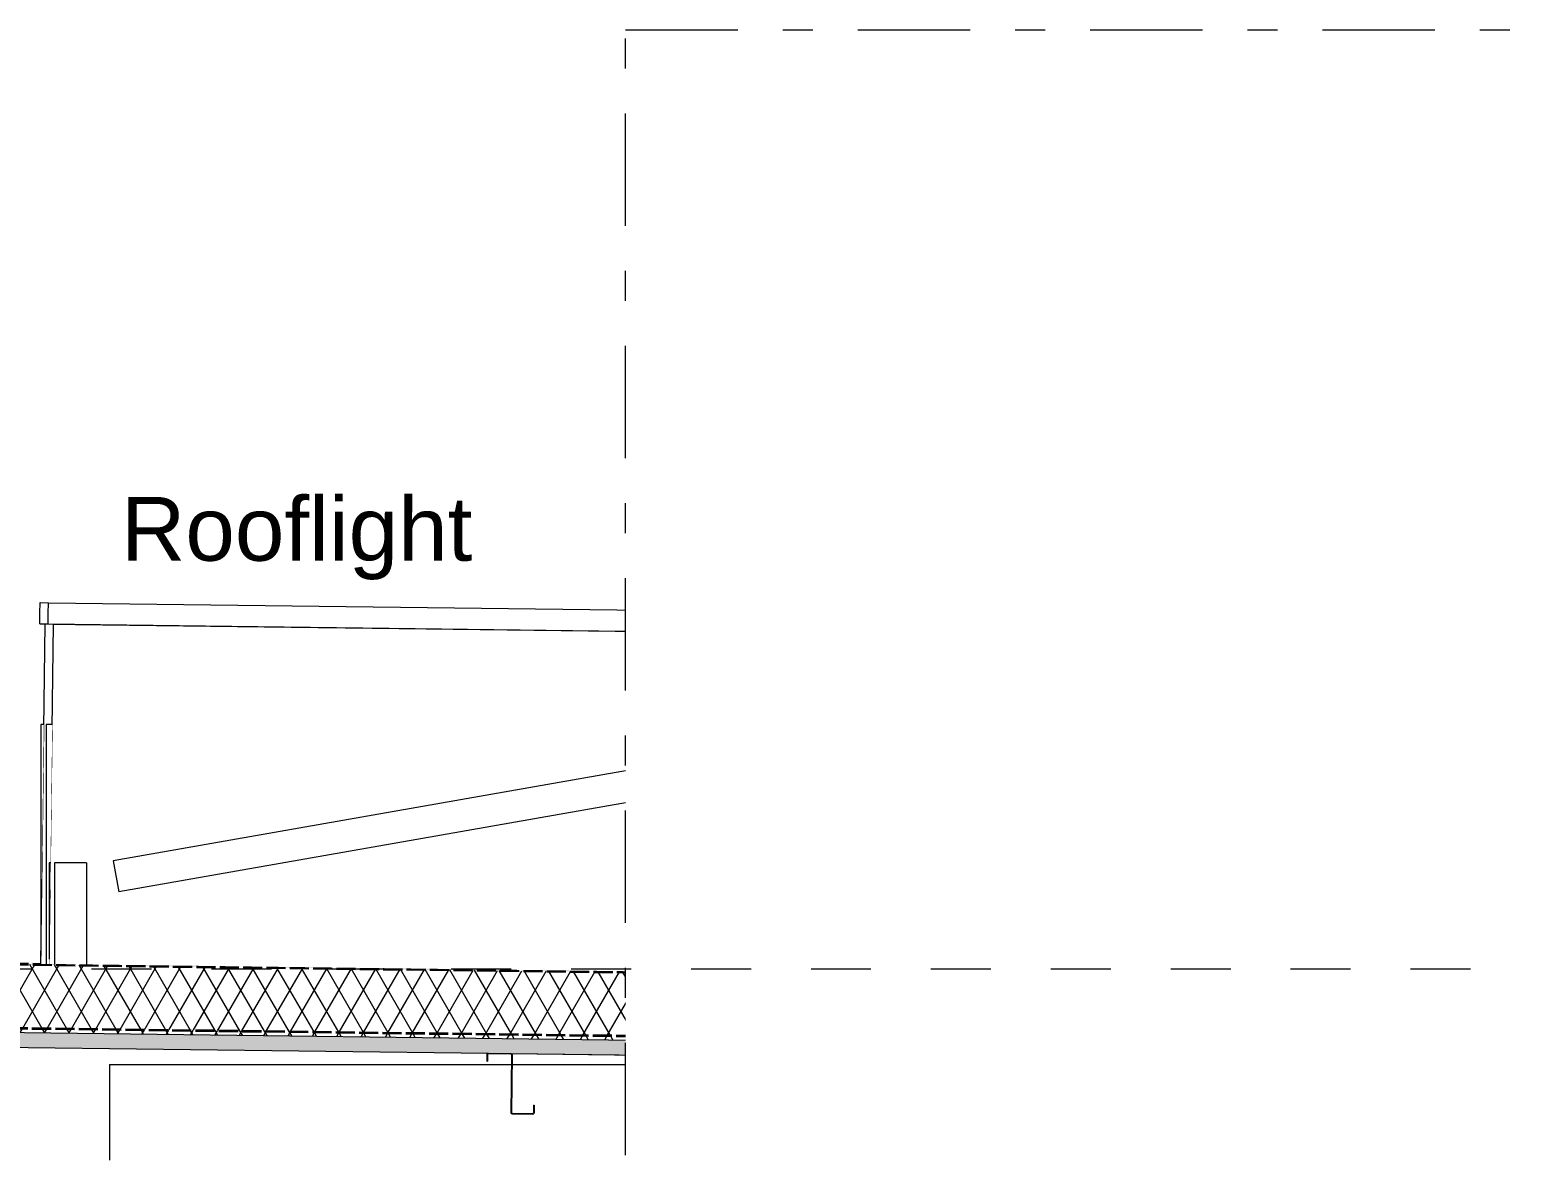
# Model space of a CAD drawing. Header units: millimetres. Extents: x -48147 to 1403542, y -455564 to 18123.
# Drawn here: x 1389905 to 1393413, y -434243 to -431582 of the extents above; entities that cross this region are included whole.
import ezdxf

# ---------------------------------------------------------------- set-up
doc = ezdxf.new("R2010")
doc.units = ezdxf.units.MM
doc.header["$MEASUREMENT"] = 0
for name, pattern in [('Dashed', [2822.222233, 1411.111116, -1411.111116]), ('Double Dashed', [546.805537, 264.583325, -105.833328, 70.555556, -105.833328]), ('Hidden Line', [55, 45, -10]), ('Wipeout_Contour', [1000, 0, -1000])]:
    doc.linetypes.add(name, pattern=pattern)
for name, color, linetype, lineweight, true_color in [('0_Pen_No__105', 7, 'Continuous', 15, 0xa6a6a6), ('New_A-20-M_Roof_Pen_No__147', 7, 'Continuous', 0, 0x606060), ('New_A-20-M_Roof_Pen_No__149', 7, 'Continuous', 0, 0x2a2a2a), ('New_A-20-M_Roof_Pen_No__162', 7, 'Continuous', 0, 0xe47200), ('New_A-20-M_Roof_Pen_No__63', 7, 'Continuous', 20, 0x606060), ('New_A-20-M_Roof_Pen_No__81', 7, 'Continuous', 20, 0x6a6a6a)]:
    doc.layers.add(name, color=color, linetype=linetype, lineweight=lineweight, true_color=true_color)
for name, color, linetype in [('A-95-P_Drawing', 7, 'Continuous'), ('New_A-20-M_Roof', 7, 'Continuous'), ('New_A-25-M_Wall_Int', 7, 'Continuous'), ('S-280-M_COLUMN.IFC Import', 7, 'Continuous'), ('S-280-M_STRUCT_FRAME.IFC Import', 7, 'Continuous')]:
    doc.layers.add(name, color=color, linetype=linetype)
for name, color, linetype, lineweight in [('A-95-P_Drawing_Pen_No__1', 7, 'Continuous', 13), ('A-95-P_Text_1_50_GA_Pen_No__1', 7, 'Continuous', 13), ('New_A-20-M_Roof_Pen_No__193', 7, 'Continuous', 18), ('New_A-20-M_Roof_Pen_No__195', 7, 'Continuous', 35), ('New_A-20-M_Roof_Pen_No__4', 7, 'Continuous', 20), ('New_A-20-M_Roof_Pen_No__85', 8, 'Continuous', 20), ('New_A-25-M_Wall_Int_Pen_No__87', 8, 'Continuous', 20), ('S-280-M_COLUMN.IFC Import_Pen_No__88', 8, 'Continuous', 20), ('S-280-M_STRUCT_FRAME.IFC Import_Pen_No__1', 7, 'Continuous', 13), ('S-280-M_STRUCT_FRAME.IFC Import_Pen_No__160', 5, 'Continuous', 200), ('S-280-M_STRUCT_FRAME.IFC Import_Pen_No__90', 8, 'Continuous', 20)]:
    doc.layers.add(name, color=color, linetype=linetype, lineweight=lineweight)
doc.styles.add('GENERATED_STYLE_2', font='')
doc.styles.get('GENERATED_STYLE_2').set_extended_font_data('Swis721 BT')
pattern_1 = [(60, (1418663.247, -449992.53), (-43.30127, 25), []), (120, (1418663.247, -449992.53), (43.30127, 25), [])]

# ---------------------------------------------------------------- blocks, each defined once
blk = doc.blocks.new('Section Elem_94_1', base_point=(1418663.2, -449992.5))
at = {"color": 254, "linetype": 'Wipeout_Contour', "lineweight": 0, "ltscale": 64077920.43828706}
blk.add_wipeout([(1389076.4, -434242.5), (1390093, -434242.5), (1390093, -434017.5), (1391038.8, -434017.5), (1391039.1, -433994.6), (1391038.6, -433993.5), (1391037.5, -433993), (1390983.9, -433992.3), (1390982.8, -433992.8), (1390982.3, -433993.9), (1390982.1, -434009.7), (1390980.5, -434009.7), (1390980.7, -433993.9), (1390981.6, -433991.6), (1390983.9, -433990.7), (1389837.6, -433976.3), (1389839.9, -433977.3), (1389840.8, -433979.6), (1389839.1, -434115.2), (1389839.5, -434116.3), (1389840.6, -434116.8), (1389889.2, -434117.4), (1389890.4, -434116.9), (1389890.9, -434115.8), (1389891.1, -434098), (1389892.7, -434098), (1389892.5, -434115.8), (1389891.5, -434118.1), (1389889.2, -434119), (1389840.6, -434118.4), (1389838.4, -434117.4), (1389837.5, -434115.1), (1389839.2, -433979.5), (1389838.7, -433978.4), (1389837.6, -433977.9), (1389784, -433977.3), (1389782.9, -433977.7), (1389782.4, -433978.8), (1389782.2, -433994.6), (1389780.6, -433994.6), (1389780.8, -433978.8), (1389781.7, -433976.6), (1389784, -433975.7), (1389076.4, -433966.8)], dxfattribs=at).dxf.layer = 'New_A-25-M_Wall_Int'
at = {"color": 254, "linetype": 'Wipeout_Contour', "lineweight": 0, "ltscale": 8748507.87619003}
blk.add_wipeout([(1391618.7, -434017.5), (1392180.5, -434017.5), (1392180.6, -434009), (1392181.6, -434006.7), (1392183.8, -434005.8), (1391618.7, -433998.7)], dxfattribs=at).dxf.layer = 'New_A-25-M_Wall_Int'
at = {"color": 254, "linetype": 'Wipeout_Contour', "lineweight": 0, "ltscale": 8743944.405449674}
blk.add_wipeout([(1391518.7, -433997.5), (1391037.5, -433991.4), (1391039.8, -433992.4), (1391040.7, -433994.6), (1391040.4, -434017.5), (1391518.7, -434017.5)], dxfattribs=at).dxf.layer = 'New_A-25-M_Wall_Int'
at = {"color": 254, "linetype": 'Wipeout_Contour', "lineweight": 0, "ltscale": 11666335.56212416}
blk.add_wipeout([(1392182.2, -434009), (1392182.1, -434017.5), (1392238.9, -434017.5), (1392239, -434009.7), (1392238.5, -434008.6), (1392237.4, -434008.1), (1392183.8, -434007.4), (1392182.7, -434007.9)], dxfattribs=at).dxf.layer = 'New_A-25-M_Wall_Int'
at = {"color": 254, "linetype": 'Wipeout_Contour', "lineweight": 0, "ltscale": 8751273.847929832}
blk.add_wipeout([(1392947.6, -434015.4), (1392237.4, -434006.5), (1392239.7, -434007.5), (1392240.6, -434009.7), (1392240.5, -434017.5), (1392947.6, -434017.5)], dxfattribs=at).dxf.layer = 'New_A-25-M_Wall_Int'
blk = doc.blocks.new('*X211', base_point=(1418663.2, -449992.5))
at = {"layer": 'New_A-20-M_Roof_Pen_No__162', "linetype": 'Continuous'}
for points in [[(1390014.1, -433781.5), (1389864.1, -433779.6), (1389864.1, -433781.6), (1390014.1, -433783.5)], [(1390314.1, -433785.3), (1390164.1, -433783.4), (1390164.1, -433785.4), (1390314.1, -433787.3)], [(1390614.1, -433789.1), (1390464.1, -433787.2), (1390464.1, -433789.2), (1390614.1, -433791.1)], [(1390914.1, -433792.8), (1390764.1, -433791), (1390764.1, -433793), (1390785.6, -433793.2), (1390914.1, -433793.2)], [(1390914, -433793.2), (1390785.5, -433793.2), (1390914, -433794.8)], [(1391214, -433796.6), (1391064, -433794.7), (1391064, -433796.7), (1391214, -433798.6)], [(1391514, -433800.4), (1391364, -433798.5), (1391364, -433800.5), (1391514, -433802.4)], [(1391814, -433804.2), (1391664, -433802.3), (1391664, -433804.3), (1391814, -433806.2)], [(1392114, -433807.9), (1391964, -433806), (1391964, -433808), (1392114, -433809.9)], [(1392414, -433811.7), (1392264, -433809.8), (1392264, -433811.8), (1392414, -433813.7)], [(1392714, -433815.5), (1392564, -433813.6), (1392564, -433815.6), (1392714, -433817.5)], [(1393014, -433819.2), (1392864, -433817.3), (1392864, -433819.3), (1393014, -433821.2)]]:
    blk.add_hatch(color=256, dxfattribs=at).paths.add_polyline_path(points)
blk = doc.blocks.new('Section Elem_177_1', base_point=(1418663.2, -449992.5))
at = {"layer": 'New_A-20-M_Roof_Pen_No__4', "linetype": 'Continuous'}
for p, q in [((1392183.8, -434005.8), (1392237.4, -434006.5)), ((1392237.4, -434006.5), (1392963.8, -434015.6)), ((1392963.8, -434015.6), (1393017.4, -434016.3)), ((1393017.4, -434016.3), (1393078.8, -434017.1))]:
    blk.add_line(p, q, dxfattribs=at)
at = {"color": 254, "linetype": 'Wipeout_Contour', "lineweight": 0, "ltscale": 5827557.682052577}
blk.add_wipeout([(1393081.2, -433822.1), (1393081.3, -433820.1), (1388537.3, -433763), (1388537.3, -433765)], dxfattribs=at).dxf.layer = 'New_A-20-M_Roof'
at = {"layer": 'New_A-20-M_Roof'}
blk.add_blockref('*X211', (1418663.2, -449992.5), dxfattribs=at)
at = {"color": 254, "linetype": 'Wipeout_Contour', "lineweight": 0, "ltscale": 5827644.560075441}
blk.add_wipeout([(1393079.4, -433972.1), (1393081.2, -433822.1), (1388537.3, -433765), (1388535.4, -433915)], dxfattribs=at).dxf.layer = 'New_A-20-M_Roof'
at = {"layer": 'New_A-20-M_Roof_Pen_No__85', "linetype": 'Continuous'}
h = blk.add_hatch(dxfattribs=at)
h.set_pattern_fill('Batt_Insulation_0001', color=256, style=0, pattern_type=2)
h.set_pattern_definition(pattern_1)
h.paths.add_polyline_path([(1393079.4, -433972.1), (1393081.2, -433822.1), (1388537.3, -433765), (1388535.4, -433915)])
at = {"layer": 'New_A-20-M_Roof_Pen_No__195', "linetype": 'Hidden Line'}
for p, q in [((1388537.3, -433763), (1393081.3, -433820.1)), ((1388537.3, -433765), (1393081.2, -433822.1))]:
    blk.add_line(p, q, dxfattribs=at)
at = {"color": 254, "linetype": 'Wipeout_Contour', "lineweight": 0, "ltscale": 5827736.010624147}
blk.add_wipeout([(1393079.2, -433982.1), (1393079.4, -433972.1), (1388535.4, -433915), (1388535.2, -433925)], dxfattribs=at).dxf.layer = 'New_A-20-M_Roof'
at = {"layer": 'New_A-20-M_Roof_Pen_No__81', "linetype": 'Continuous', "lineweight": 0, "true_color": 0x353535}
blk.add_hatch(color=250, dxfattribs=at).paths.add_polyline_path([(1393078.8, -434017.1), (1393079.2, -433982.1), (1388535.2, -433925), (1388534.8, -433960)])
at = {"layer": 'New_A-20-M_Roof_Pen_No__85', "linetype": 'Continuous'}
h = blk.add_hatch(dxfattribs=at)
h.set_pattern_fill('Batt_Insulation_0001', color=256, style=0, pattern_type=2)
h.set_pattern_definition(pattern_1)
h.paths.add_polyline_path([(1393079.2, -433982.1), (1393079.4, -433972.1), (1388535.4, -433915), (1388535.2, -433925)])
at = {"layer": 'New_A-20-M_Roof_Pen_No__147', "linetype": 'Continuous'}
blk.add_line((1393079.2, -433982.1), (1393078.8, -434017.1), dxfattribs=at)
at = {"layer": 'New_A-20-M_Roof_Pen_No__149', "linetype": 'Continuous'}
blk.add_line((1388535.2, -433925), (1393079.2, -433982.1), dxfattribs=at)
at = {"layer": 'New_A-20-M_Roof_Pen_No__193', "linetype": 'Continuous', "flags": 128}
blk.add_lwpolyline([(1393081.3, -433820.1), (1393081.2, -433822.1), (1393079.4, -433972.1), (1393079.2, -433982.1)], dxfattribs=at)
at = {"layer": 'New_A-20-M_Roof_Pen_No__195', "linetype": 'Hidden Line'}
blk.add_line((1388535.4, -433915), (1393079.4, -433972.1), dxfattribs=at)
at = {"layer": 'New_A-20-M_Roof_Pen_No__4', "linetype": 'Continuous'}
for p, q in [((1389837.6, -433976.3), (1390983.9, -433990.7)), ((1390983.9, -433990.7), (1391037.5, -433991.4)), ((1391037.5, -433991.4), (1392183.8, -434005.8))]:
    blk.add_line(p, q, dxfattribs=at)
blk = doc.blocks.new('*X217', base_point=(1418663.2, -449992.5))
at = {"layer": 'New_A-20-M_Roof_Pen_No__162', "linetype": 'Continuous'}
for points in [[(1393314, -433820.1), (1393164, -433820.1), (1393164, -433822.1), (1393314, -433822.1)], [(1393531.3, -433820.1), (1393464, -433820.1), (1393464, -433822.1), (1393531.3, -433822.1)]]:
    blk.add_hatch(color=256, dxfattribs=at).paths.add_polyline_path(points)
blk = doc.blocks.new('Section Elem_180_1', base_point=(1418663.2, -449992.5))
at = {"layer": 'New_A-20-M_Roof_Pen_No__4', "linetype": 'Continuous'}
blk.add_line((1393531.3, -434017.1), (1393081.3, -434017.1), dxfattribs=at)
at = {"color": 254, "linetype": 'Wipeout_Contour', "lineweight": 0, "ltscale": 5837126.842711686}
blk.add_wipeout([(1393531.3, -433822.1), (1393531.3, -433820.1), (1393081.3, -433820.1), (1393081.3, -433822.1)], dxfattribs=at).dxf.layer = 'New_A-20-M_Roof'
at = {"layer": 'New_A-20-M_Roof'}
blk.add_blockref('*X217', (1418663.2, -449992.5), dxfattribs=at)
at = {"color": 254, "linetype": 'Wipeout_Contour', "lineweight": 0, "ltscale": 5837217.231318764}
blk.add_wipeout([(1393531.3, -433822.1), (1393081.3, -433822.1), (1393081.3, -433972.1), (1393531.3, -433972.1)], dxfattribs=at).dxf.layer = 'New_A-20-M_Roof'
at = {"layer": 'New_A-20-M_Roof_Pen_No__85', "linetype": 'Continuous'}
h = blk.add_hatch(dxfattribs=at)
h.set_pattern_fill('Batt_Insulation_0001', color=256, style=0, pattern_type=2)
h.set_pattern_definition(pattern_1)
h.paths.add_polyline_path([(1393531.3, -433822.1), (1393081.3, -433822.1), (1393081.3, -433972.1), (1393531.3, -433972.1)])
at = {"layer": 'New_A-20-M_Roof_Pen_No__195', "linetype": 'Hidden Line'}
for p, q in [((1393531.3, -433820.1), (1393081.3, -433820.1)), ((1393531.3, -433822.1), (1393081.3, -433822.1))]:
    blk.add_line(p, q, dxfattribs=at)
at = {"color": 254, "linetype": 'Wipeout_Contour', "lineweight": 0, "ltscale": 5837312.378362776}
blk.add_wipeout([(1393081.3, -433972.1), (1393081.3, -433982.1), (1393531.3, -433982.1), (1393531.3, -433972.1)], dxfattribs=at).dxf.layer = 'New_A-20-M_Roof'
at = {"layer": 'New_A-20-M_Roof_Pen_No__81', "linetype": 'Continuous', "lineweight": 0, "true_color": 0x353535}
blk.add_hatch(color=250, dxfattribs=at).paths.add_polyline_path([(1393081.3, -433982.1), (1393081.3, -434017.1), (1393531.3, -434017.1), (1393531.3, -433982.1)])
at = {"layer": 'New_A-20-M_Roof_Pen_No__85', "linetype": 'Continuous'}
h = blk.add_hatch(dxfattribs=at)
h.set_pattern_fill('Batt_Insulation_0001', color=256, style=0, pattern_type=2)
h.set_pattern_definition(pattern_1)
h.paths.add_polyline_path([(1393081.3, -433972.1), (1393081.3, -433982.1), (1393531.3, -433982.1), (1393531.3, -433972.1)])
at = {"layer": 'New_A-20-M_Roof_Pen_No__147', "linetype": 'Continuous'}
for p, q in [((1393081.3, -433982.1), (1393081.3, -434017.1)), ((1393531.3, -433982.1), (1393531.3, -434017.1))]:
    blk.add_line(p, q, dxfattribs=at)
at = {"layer": 'New_A-20-M_Roof_Pen_No__149', "linetype": 'Continuous'}
blk.add_line((1393531.3, -433982.1), (1393081.3, -433982.1), dxfattribs=at)
at = {"layer": 'New_A-20-M_Roof_Pen_No__193', "linetype": 'Continuous', "flags": 128}
for points in [[(1393081.3, -433820.1), (1393081.3, -433822.1), (1393081.3, -433972.1), (1393081.3, -433982.1)], [(1393531.3, -433820.1), (1393531.3, -433822.1), (1393531.3, -433972.1), (1393531.3, -433982.1)]]:
    blk.add_lwpolyline(points, dxfattribs=at)
at = {"layer": 'New_A-20-M_Roof_Pen_No__195', "linetype": 'Hidden Line'}
blk.add_line((1393531.3, -433972.1), (1393081.3, -433972.1), dxfattribs=at)
blk = doc.blocks.new('Section Elem_181_1', base_point=(1418663.2, -449992.5))
at = {"color": 254, "linetype": 'Wipeout_Contour', "lineweight": 0, "ltscale": 8735560.944311272}
blk.add_wipeout([(1389941.1, -432980.6), (1389931, -433780.5), (1389944, -433780.7), (1389944, -433217.5), (1389958, -433217.5), (1389961, -432980.8)], dxfattribs=at).dxf.layer = 'New_A-20-M_Roof'
at = {"color": 254, "linetype": 'Wipeout_Contour', "lineweight": 0, "ltscale": 18957585.4966775}
blk.add_wipeout([(1391901.4, -433805.2), (1392643.7, -433814.6), (1392643.7, -433217.5), (1392718.5, -433217.5), (1392718.5, -433815.5), (1392730.8, -433815.7), (1392740.8, -433015.7), (1391910.8, -433005.3), (1391908, -433230.1), (1392580.7, -433230.1), (1392580.7, -433304.9), (1391907.1, -433304.9), (1391901.4, -433756.9)], dxfattribs=at).dxf.layer = 'New_A-20-M_Roof'
at = {"color": 254, "linetype": 'Wipeout_Contour', "lineweight": 0, "ltscale": 5823251.126620171}
blk.add_wipeout([(1389928.9, -432955.4), (1389928.6, -432980.4), (1389948.5, -432980.6), (1389948.8, -432955.6)], dxfattribs=at).dxf.layer = 'New_A-20-M_Roof'
at = {"color": 254, "linetype": 'Wipeout_Contour', "lineweight": 0, "ltscale": 5832452.552432318}
blk.add_wipeout([(1391923.3, -433005.5), (1392753.3, -433015.9), (1392753.7, -432990.9), (1391923.7, -432980.5)], dxfattribs=at).dxf.layer = 'New_A-20-M_Roof'
at = {"layer": 'New_A-20-M_Roof_Pen_No__63', "linetype": 'Continuous'}
for p, q in [((1389928.6, -432980.4), (1389948.5, -432980.6)), ((1389931, -433780.5), (1389941.1, -432980.6)), ((1392730.8, -433815.7), (1392740.8, -433015.7))]:
    blk.add_line(p, q, dxfattribs=at)
at = {"color": 254, "linetype": 'Wipeout_Contour', "lineweight": 0, "ltscale": 5823222.588868686}
blk.add_wipeout([(1389929.2, -432930.4), (1389928.9, -432955.4), (1389948.8, -432955.6), (1389949.1, -432930.6)], dxfattribs=at).dxf.layer = 'New_A-20-M_Roof'
at = {"color": 254, "linetype": 'Wipeout_Contour', "lineweight": 0, "ltscale": 5832424.059685764}
blk.add_wipeout([(1391924, -432955.5), (1391923.7, -432980.5), (1392753.7, -432990.9), (1392754, -432965.9)], dxfattribs=at).dxf.layer = 'New_A-20-M_Roof'
at = {"layer": 'New_A-20-M_Roof_Pen_No__63', "linetype": 'Continuous'}
for p, q in [((1389928.9, -432955.4), (1389929.2, -432930.4)), ((1389929.2, -432930.4), (1389949.1, -432930.6)), ((1389928.6, -432980.4), (1389928.9, -432955.4)), ((1391924, -432955.5), (1392754, -432965.9)), ((1392753.7, -432990.9), (1392754, -432965.9)), ((1391923.3, -433005.5), (1392753.3, -433015.9)), ((1392753.3, -433015.9), (1392753.7, -432990.9))]:
    blk.add_line(p, q, dxfattribs=at)
blk = doc.blocks.new('Section Elem_201_1', base_point=(1418663.2, -449992.5))
at = {"color": 254, "linetype": 'Wipeout_Contour', "lineweight": 0, "ltscale": 5827546.282334235}
blk.add_wipeout([(1389961, -432980.8), (1389950.9, -433780.7), (1391900.8, -433805.2), (1391910.8, -433005.3)], dxfattribs=at).dxf.layer = 'New_A-20-M_Roof'
at = {"color": 254, "linetype": 'Wipeout_Contour', "lineweight": 0, "ltscale": 5827075.291464891}
blk.add_wipeout([(1389948.8, -432955.6), (1389948.5, -432980.6), (1391923.3, -433005.5), (1391923.7, -432980.5)], dxfattribs=at).dxf.layer = 'New_A-20-M_Roof'
at = {"layer": 'New_A-20-M_Roof_Pen_No__63', "linetype": 'Continuous'}
blk.add_line((1391900.8, -433805.2), (1391910.8, -433005.3), dxfattribs=at)
at = {"color": 254, "linetype": 'Wipeout_Contour', "lineweight": 0, "ltscale": 5827046.772423641}
blk.add_wipeout([(1389949.1, -432930.6), (1389948.8, -432955.6), (1391923.7, -432980.5), (1391924, -432955.5)], dxfattribs=at).dxf.layer = 'New_A-20-M_Roof'
at = {"layer": 'New_A-20-M_Roof_Pen_No__63', "linetype": 'Continuous'}
for p, q in [((1389948.8, -432955.6), (1389949.1, -432930.6)), ((1389949.1, -432930.6), (1391924, -432955.5)), ((1389948.5, -432980.6), (1389948.8, -432955.6)), ((1391923.7, -432980.5), (1391924, -432955.5)), ((1389948.5, -432980.6), (1391923.3, -433005.5)), ((1389950.9, -433780.7), (1389961, -432980.8)), ((1391923.3, -433005.5), (1391923.7, -432980.5))]:
    blk.add_line(p, q, dxfattribs=at)
blk = doc.blocks.new('Section Elem_207_1', base_point=(1418663.2, -449992.5))
at = {"color": 254, "linetype": 'Wipeout_Contour', "lineweight": 0, "ltscale": 7295028.296688525}
blk.add_wipeout([(1392963.8, -434015.6), (1392947.6, -434015.4), (1392947.6, -434017.5), (1392961.1, -434017.5), (1392961.5, -434016.5)], dxfattribs=at).dxf.layer = 'New_A-25-M_Wall_Int'
at = {"color": 254, "linetype": 'Wipeout_Contour', "lineweight": 0, "ltscale": 7295383.309383038}
blk.add_wipeout([(1393017.4, -434016.3), (1393019.6, -434017.3), (1393019.7, -434017.5), (1393047.6, -434017.5), (1393047.6, -434016.7)], dxfattribs=at).dxf.layer = 'New_A-25-M_Wall_Int'
at = {"layer": 'New_A-25-M_Wall_Int_Pen_No__87', "linetype": 'Continuous'}
blk.add_line((1393047.6, -434016.7), (1393047.6, -434017.5), dxfattribs=at)
at = {"color": 254, "linetype": 'Wipeout_Contour', "lineweight": 0, "ltscale": 4377057.107702703}
blk.add_wipeout([(1392963.7, -434017.2), (1392963.2, -434017.5), (1392982.5, -434017.5)], dxfattribs=at).dxf.layer = 'New_A-25-M_Wall_Int'
at = {"layer": 'New_A-25-M_Wall_Int_Pen_No__87', "linetype": 'Continuous'}
blk.add_line((1392947.6, -434015.4), (1392947.6, -434017.5), dxfattribs=at)
blk = doc.blocks.new('Section Elem_209_1', base_point=(1418663.2, -449992.5))
at = {"color": 254, "linetype": 'Wipeout_Contour', "lineweight": 0, "ltscale": 5830713.575112861}
blk.add_wipeout([(1391518.7, -433997.5), (1391518.7, -434017.5), (1391618.7, -434017.5), (1391618.7, -433998.7)], dxfattribs=at).dxf.layer = 'New_A-25-M_Wall_Int'
at = {"layer": 'New_A-25-M_Wall_Int_Pen_No__87', "linetype": 'Continuous'}
for p, q in [((1391518.7, -434017.5), (1391518.7, -433997.5)), ((1391618.7, -433998.7), (1391618.7, -434017.5))]:
    blk.add_line(p, q, dxfattribs=at)
blk = doc.blocks.new('Section Elem_219_1', base_point=(1418663.2, -449992.5))
at = {"color": 254, "linetype": 'Wipeout_Contour', "lineweight": 0, "ltscale": 118138931.5581032}
blk.add_wipeout([(1390093, -434017.5), (1390093, -434242.5), (1391507.6, -434242.5), (1393359.7, -434242.5), (1393369.3, -434245.9), (1393377.9, -434255.9), (1393384.7, -434271.3), (1393389.1, -434290.8), (1393390.7, -434312.4), (1393389.1, -434334), (1393384.7, -434353.4), (1393377.9, -434368.9), (1393369.3, -434378.8), (1393359.7, -434382.2), (1392210, -434382.2), (1392210, -434817.5), (1393413.1, -434817.5), (1393413.1, -434017.5), (1393019.7, -434017.5), (1393020.5, -434019.5), (1393018.8, -434155.1), (1393019.3, -434156.3), (1393020.4, -434156.7), (1393069, -434157.3), (1393070.1, -434156.9), (1393070.6, -434155.8), (1393070.8, -434138), (1393072.4, -434138), (1393072.2, -434155.8), (1393071.2, -434158), (1393069, -434158.9), (1393020.4, -434158.3), (1393018.1, -434157.4), (1393017.2, -434155.1), (1393018.9, -434019.5), (1393018.5, -434018.4), (1393017.3, -434017.9), (1392982.5, -434017.5), (1392963.2, -434017.5), (1392962.6, -434017.7), (1392962.1, -434018.8), (1392961.9, -434034.6), (1392960.3, -434034.6), (1392960.5, -434018.8), (1392961.1, -434017.5), (1392240.5, -434017.5), (1392238.9, -434145.3), (1392239.3, -434146.5), (1392240.5, -434146.9), (1392289.1, -434147.5), (1392290.2, -434147.1), (1392290.7, -434146), (1392290.9, -434128.2), (1392292.5, -434128.2), (1392292.3, -434146), (1392291.3, -434148.2), (1392289, -434149.1), (1392240.4, -434148.5), (1392238.2, -434147.6), (1392237.3, -434145.3), (1392238.9, -434017.5), (1392182.1, -434017.5), (1392182, -434024.8), (1392180.4, -434024.8), (1392180.5, -434017.5), (1391040.4, -434017.5), (1391039, -434130.2), (1391039.4, -434131.4), (1391040.6, -434131.9), (1391089.2, -434132.5), (1391090.3, -434132), (1391090.8, -434130.9), (1391091, -434113.1), (1391092.6, -434113.1), (1391092.4, -434130.9), (1391091.4, -434133.2), (1391089.1, -434134.1), (1391040.5, -434133.5), (1391038.3, -434132.5), (1391037.4, -434130.2), (1391038.8, -434017.5)], dxfattribs=at).dxf.layer = 'New_A-25-M_Wall_Int'
at = {"color": 254, "linetype": 'Wipeout_Contour', "lineweight": 0, "ltscale": 7290571.549018323}
blk.add_wipeout([(1390263, -434867.5), (1390263, -437842.5), (1392040, -437842.5), (1392040, -435742.5), (1392040, -434867.5)], dxfattribs=at).dxf.layer = 'New_A-25-M_Wall_Int'
at = {"color": 254, "linetype": 'Wipeout_Contour', "lineweight": 0, "ltscale": 5838247.595668356}
blk.add_wipeout([(1392210, -434842.5), (1392210, -437842.5), (1393413.1, -437842.5), (1393413.1, -434842.5)], dxfattribs=at).dxf.layer = 'New_A-25-M_Wall_Int'
at = {"layer": 'New_A-25-M_Wall_Int_Pen_No__87', "linetype": 'Continuous'}
for p, q in [((1390093, -434017.5), (1390093, -434242.5)), ((1390093, -434017.5), (1391038.8, -434017.5)), ((1391040.4, -434017.5), (1392180.5, -434017.5)), ((1392182.1, -434017.5), (1392238.9, -434017.5)), ((1392240.5, -434017.5), (1392961.1, -434017.5)), ((1392963.2, -434017.5), (1392982.5, -434017.5)), ((1393019.7, -434017.5), (1393413.1, -434017.5))]:
    blk.add_line(p, q, dxfattribs=at)
at = {"color": 254, "linetype": 'Wipeout_Contour', "lineweight": 0, "ltscale": 5829841.354098502}
blk.add_wipeout([(1390263, -434842.5), (1392040, -434842.5), (1392040, -434382.2), (1390263, -434382.2)], dxfattribs=at).dxf.layer = 'New_A-25-M_Wall_Int'
blk = doc.blocks.new('Section Elem_339_1', base_point=(1418663.2, -449992.5))
at = {"layer": 'S-280-M_STRUCT_FRAME.IFC Import_Pen_No__160', "linetype": 'Continuous', "lineweight": 0, "true_color": 0x00007f}
blk.add_hatch(color=176, dxfattribs=at).paths.add_polyline_path([(1393069, -434158.9), (1393071.2, -434158), (1393072.2, -434155.8), (1393072.4, -434138), (1393070.8, -434138), (1393070.6, -434155.8), (1393070.1, -434156.9), (1393069, -434157.3), (1393020.4, -434156.7), (1393019.3, -434156.3), (1393018.8, -434155.1), (1393020.5, -434019.5), (1393019.6, -434017.3), (1393017.4, -434016.3), (1392963.8, -434015.6), (1392961.5, -434016.5), (1392960.5, -434018.8), (1392960.3, -434034.6), (1392961.9, -434034.6), (1392962.1, -434018.8), (1392962.6, -434017.7), (1392963.7, -434017.2), (1393017.3, -434017.9), (1393018.5, -434018.4), (1393018.9, -434019.5), (1393017.2, -434155.1), (1393018.1, -434157.4), (1393020.4, -434158.3)])
at = {"layer": 'S-280-M_STRUCT_FRAME.IFC Import_Pen_No__1', "linetype": 'Continuous'}
for p, q in [((1392963.8, -434015.6), (1392961.5, -434016.5)), ((1393017.4, -434016.3), (1393019.6, -434017.3)), ((1392960.3, -434034.6), (1392961.9, -434034.6)), ((1393070.8, -434138), (1393072.4, -434138))]:
    blk.add_line(p, q, dxfattribs=at)
at = {"layer": 'S-280-M_STRUCT_FRAME.IFC Import_Pen_No__1', "linetype": 'Continuous', "flags": 128}
for points in [[(1392961.5, -434016.5), (1392960.5, -434018.8), (1392960.3, -434034.6)], [(1392962.6, -434017.7), (1392962.1, -434018.8), (1392961.9, -434034.6)], [(1393018.5, -434018.4), (1393017.3, -434017.9), (1392963.7, -434017.2), (1392962.6, -434017.7)], [(1393018.5, -434018.4), (1393018.9, -434019.5), (1393017.2, -434155.1), (1393018.1, -434157.4)], [(1393019.6, -434017.3), (1393020.5, -434019.5), (1393018.8, -434155.1), (1393019.3, -434156.3)], [(1393018.1, -434157.4), (1393020.4, -434158.3), (1393069, -434158.9), (1393071.2, -434158)], [(1393019.3, -434156.3), (1393020.4, -434156.7), (1393069, -434157.3), (1393070.1, -434156.9)], [(1393070.8, -434138), (1393070.6, -434155.8), (1393070.1, -434156.9)], [(1393072.4, -434138), (1393072.2, -434155.8), (1393071.2, -434158)]]:
    blk.add_lwpolyline(points, dxfattribs=at)
blk = doc.blocks.new('Section Elem_343_1', base_point=(1418663.2, -449992.5))
at = {"layer": 'S-280-M_STRUCT_FRAME.IFC Import_Pen_No__160', "linetype": 'Continuous', "lineweight": 0, "true_color": 0x00007f}
blk.add_hatch(color=176, dxfattribs=at).paths.add_polyline_path([(1391089.1, -434134.1), (1391091.4, -434133.2), (1391092.4, -434130.9), (1391092.6, -434113.1), (1391091, -434113.1), (1391090.8, -434130.9), (1391090.3, -434132), (1391089.2, -434132.5), (1391040.6, -434131.9), (1391039.4, -434131.4), (1391039, -434130.2), (1391040.7, -433994.6), (1391039.8, -433992.4), (1391037.5, -433991.4), (1390983.9, -433990.7), (1390981.6, -433991.6), (1390980.7, -433993.9), (1390980.5, -434009.7), (1390982.1, -434009.7), (1390982.3, -433993.9), (1390982.8, -433992.8), (1390983.9, -433992.3), (1391037.5, -433993), (1391038.6, -433993.5), (1391039.1, -433994.6), (1391037.4, -434130.2), (1391038.3, -434132.5), (1391040.5, -434133.5)])
at = {"layer": 'S-280-M_STRUCT_FRAME.IFC Import_Pen_No__1', "linetype": 'Continuous'}
for p, q in [((1390983.9, -433990.7), (1390981.6, -433991.6)), ((1391037.5, -433991.4), (1391039.8, -433992.4)), ((1390980.5, -434009.7), (1390982.1, -434009.7)), ((1391091, -434113.1), (1391092.6, -434113.1))]:
    blk.add_line(p, q, dxfattribs=at)
at = {"layer": 'S-280-M_STRUCT_FRAME.IFC Import_Pen_No__1', "linetype": 'Continuous', "flags": 128}
for points in [[(1390981.6, -433991.6), (1390980.7, -433993.9), (1390980.5, -434009.7)], [(1390982.8, -433992.8), (1390982.3, -433993.9), (1390982.1, -434009.7)], [(1391038.6, -433993.5), (1391037.5, -433993), (1390983.9, -433992.3), (1390982.8, -433992.8)], [(1391038.6, -433993.5), (1391039.1, -433994.6), (1391037.4, -434130.2), (1391038.3, -434132.5)], [(1391039.8, -433992.4), (1391040.7, -433994.6), (1391039, -434130.2), (1391039.4, -434131.4)], [(1391038.3, -434132.5), (1391040.5, -434133.5), (1391089.1, -434134.1), (1391091.4, -434133.2)], [(1391039.4, -434131.4), (1391040.6, -434131.9), (1391089.2, -434132.5), (1391090.3, -434132)], [(1391091, -434113.1), (1391090.8, -434130.9), (1391090.3, -434132)], [(1391092.6, -434113.1), (1391092.4, -434130.9), (1391091.4, -434133.2)]]:
    blk.add_lwpolyline(points, dxfattribs=at)
blk = doc.blocks.new('Section Elem_344_1', base_point=(1418663.2, -449992.5))
at = {"layer": 'S-280-M_STRUCT_FRAME.IFC Import_Pen_No__160', "linetype": 'Continuous', "lineweight": 0, "true_color": 0x00007f}
blk.add_hatch(color=176, dxfattribs=at).paths.add_polyline_path([(1392289, -434149.1), (1392291.3, -434148.2), (1392292.3, -434146), (1392292.5, -434128.2), (1392290.9, -434128.2), (1392290.7, -434146), (1392290.2, -434147.1), (1392289.1, -434147.5), (1392240.5, -434146.9), (1392239.3, -434146.5), (1392238.9, -434145.3), (1392240.6, -434009.7), (1392239.7, -434007.5), (1392237.4, -434006.5), (1392183.8, -434005.8), (1392181.6, -434006.7), (1392180.6, -434009), (1392180.4, -434024.8), (1392182, -434024.8), (1392182.2, -434009), (1392182.7, -434007.9), (1392183.8, -434007.4), (1392237.4, -434008.1), (1392238.5, -434008.6), (1392239, -434009.7), (1392237.3, -434145.3), (1392238.2, -434147.6), (1392240.4, -434148.5)])
at = {"layer": 'S-280-M_STRUCT_FRAME.IFC Import_Pen_No__1', "linetype": 'Continuous'}
for p, q in [((1392180.4, -434024.8), (1392182, -434024.8)), ((1392183.8, -434005.8), (1392181.6, -434006.7)), ((1392237.4, -434006.5), (1392239.7, -434007.5)), ((1392290.9, -434128.2), (1392292.5, -434128.2))]:
    blk.add_line(p, q, dxfattribs=at)
at = {"layer": 'S-280-M_STRUCT_FRAME.IFC Import_Pen_No__1', "linetype": 'Continuous', "flags": 128}
for points in [[(1392181.6, -434006.7), (1392180.6, -434009), (1392180.4, -434024.8)], [(1392182.7, -434007.9), (1392182.2, -434009), (1392182, -434024.8)], [(1392238.5, -434008.6), (1392237.4, -434008.1), (1392183.8, -434007.4), (1392182.7, -434007.9)], [(1392238.5, -434008.6), (1392239, -434009.7), (1392237.3, -434145.3), (1392238.2, -434147.6)], [(1392239.7, -434007.5), (1392240.6, -434009.7), (1392238.9, -434145.3), (1392239.3, -434146.5)], [(1392290.9, -434128.2), (1392290.7, -434146), (1392290.2, -434147.1)], [(1392292.5, -434128.2), (1392292.3, -434146), (1392291.3, -434148.2)], [(1392238.2, -434147.6), (1392240.4, -434148.5), (1392289, -434149.1), (1392291.3, -434148.2)], [(1392239.3, -434146.5), (1392240.5, -434146.9), (1392289.1, -434147.5), (1392290.2, -434147.1)]]:
    blk.add_lwpolyline(points, dxfattribs=at)
blk = doc.blocks.new('Section Elem_348_1', base_point=(1418663.2, -449992.5))
at = {"color": 254, "linetype": 'Wipeout_Contour', "lineweight": 0, "ltscale": 7279730.510612033}
blk.add_wipeout([(1389931.4, -433217.5), (1389931.2, -433217.5), (1389931.2, -433762.3), (1389931.4, -433752.5), (1389931.4, -433250.5)], dxfattribs=at).dxf.layer = 'S-280-M_COLUMN.IFC Import'
at = {"layer": 'S-280-M_COLUMN.IFC Import_Pen_No__88', "linetype": 'Continuous'}
for p, q in [((1389931.4, -433217.5), (1389931.2, -433217.5)), ((1389931.2, -433217.5), (1389931.2, -433762.2))]:
    blk.add_line(p, q, dxfattribs=at)
blk = doc.blocks.new('Section Elem_349_1', base_point=(1418663.2, -449992.5))
at = {"color": 254, "linetype": 'Wipeout_Contour', "lineweight": 0, "ltscale": 4376184.431238001}
blk.add_wipeout([(1392731.1, -433789.5), (1392730.8, -433815.7), (1392731.1, -433815.7)], dxfattribs=at).dxf.layer = 'S-280-M_COLUMN.IFC Import'
at = {"color": 254, "linetype": 'Wipeout_Contour', "lineweight": 0, "ltscale": 5834376.94039873}
blk.add_wipeout([(1392718.5, -433217.5), (1392643.7, -433217.5), (1392643.7, -433814.6), (1392718.5, -433815.5)], dxfattribs=at).dxf.layer = 'S-280-M_COLUMN.IFC Import'
at = {"layer": 'S-280-M_COLUMN.IFC Import_Pen_No__88', "linetype": 'Continuous'}
for p, q in [((1392643.7, -433217.5), (1392643.4, -433217.5)), ((1392718.5, -433217.5), (1392643.7, -433217.5)), ((1392643.7, -433217.5), (1392643.7, -433814.6)), ((1392718.9, -433217.5), (1392718.5, -433217.5)), ((1392718.5, -433217.5), (1392718.5, -433815.5)), ((1392731.1, -433789.5), (1392731.1, -433815.7))]:
    blk.add_line(p, q, dxfattribs=at)
blk = doc.blocks.new('Section Elem_350_1', base_point=(1418663.2, -449992.5))
at = {"layer": 'S-280-M_COLUMN.IFC Import_Pen_No__88', "linetype": 'Continuous'}
blk.add_line((1389931.4, -433752.5), (1389931.4, -433752.5), dxfattribs=at)
blk = doc.blocks.new('Section Elem_351_1', base_point=(1418663.2, -449992.5))
at = {"color": 254, "linetype": 'Wipeout_Contour', "lineweight": 0, "ltscale": 10191981.15322748}
blk.add_wipeout([(1389944, -433780.7), (1389950.9, -433780.7), (1389951.1, -433769.6), (1389951.1, -433542.5), (1389953.9, -433542.5), (1389958, -433217.5), (1389944, -433217.5)], dxfattribs=at).dxf.layer = 'S-280-M_COLUMN.IFC Import'
at = {"color": 254, "linetype": 'Wipeout_Contour', "lineweight": 0, "ltscale": 4367725.651539862}
blk.add_wipeout([(1389938.1, -433217.5), (1389935, -433217.5), (1389935, -433458.8)], dxfattribs=at).dxf.layer = 'S-280-M_COLUMN.IFC Import'
at = {"color": 254, "linetype": 'Wipeout_Contour', "lineweight": 0, "ltscale": 5823758.029800349}
blk.add_wipeout([(1389931.4, -433752.5), (1389935, -433458.8), (1389935, -433217.5), (1389931.4, -433217.5)], dxfattribs=at).dxf.layer = 'S-280-M_COLUMN.IFC Import'
at = {"layer": 'S-280-M_COLUMN.IFC Import_Pen_No__88', "linetype": 'Continuous'}
for p, q in [((1389935, -433217.5), (1389931.4, -433217.5)), ((1389931.4, -433217.5), (1389931.4, -433752.5)), ((1389938.1, -433217.5), (1389935, -433217.5)), ((1389944, -433217.5), (1389943.6, -433217.5)), ((1389958, -433217.5), (1389944, -433217.5)), ((1389944, -433217.5), (1389944, -433780.7))]:
    blk.add_line(p, q, dxfattribs=at)
blk = doc.blocks.new('Section Elem_352_1', base_point=(1418663.2, -449992.5))
at = {"color": 254, "linetype": 'Wipeout_Contour', "lineweight": 0, "ltscale": 5832412.208683233}
blk.add_wipeout([(1391908, -433230.1), (1391907.1, -433304.9), (1392580.7, -433304.9), (1392580.7, -433230.1)], dxfattribs=at).dxf.layer = 'S-280-M_STRUCT_FRAME.IFC Import'
at = {"layer": 'S-280-M_STRUCT_FRAME.IFC Import_Pen_No__90', "linetype": 'Continuous'}
for p, q in [((1391908, -433230.1), (1392580.7, -433230.1)), ((1392580.7, -433229.8), (1392580.7, -433230.1)), ((1392580.7, -433230.1), (1392580.7, -433304.9)), ((1391907.1, -433304.9), (1392580.7, -433304.9)), ((1392580.7, -433304.9), (1392580.7, -433305.3))]:
    blk.add_line(p, q, dxfattribs=at)
blk = doc.blocks.new('Section Elem_353_1', base_point=(1418663.2, -449992.5))
at = {"layer": 'S-280-M_COLUMN.IFC Import_Pen_No__88', "linetype": 'Continuous'}
blk.add_line((1389951.1, -433769.5), (1389951.1, -433769.6), dxfattribs=at)
blk = doc.blocks.new('Section Elem_354_1', base_point=(1418663.2, -449992.5))
at = {"layer": 'S-280-M_COLUMN.IFC Import_Pen_No__88', "linetype": 'Continuous'}
blk.add_line((1390038.5, -433542.5), (1390038.5, -433781.8), dxfattribs=at)
at = {"color": 254, "linetype": 'Wipeout_Contour', "lineweight": 0, "ltscale": 4368057.405130036}
blk.add_wipeout([(1389953.9, -433542.5), (1389951.1, -433542.5), (1389951.1, -433769.5)], dxfattribs=at).dxf.layer = 'S-280-M_COLUMN.IFC Import'
at = {"layer": 'S-280-M_COLUMN.IFC Import_Pen_No__88', "linetype": 'Continuous'}
for p, q in [((1389953.9, -433542.5), (1389951.1, -433542.5)), ((1389951.1, -433542.5), (1389951.1, -433769.5)), ((1390038.5, -433542.5), (1389963.7, -433542.5)), ((1389963.7, -433542.5), (1389963.7, -433780.9))]:
    blk.add_line(p, q, dxfattribs=at)
blk = doc.blocks.new('Section Elem_355_1', base_point=(1418663.2, -449992.5))
at = {"layer": 'S-280-M_COLUMN.IFC Import_Pen_No__88', "linetype": 'Continuous'}
for p, q in [((1391888.8, -433217.5), (1391814, -433217.5)), ((1391814, -433217.5), (1391814, -433804.2))]:
    blk.add_line(p, q, dxfattribs=at)
at = {"color": 254, "linetype": 'Wipeout_Contour', "lineweight": 0, "ltscale": 4373791.777244426}
blk.add_wipeout([(1391901.4, -433756.9), (1391900.8, -433805.2), (1391901.4, -433805.2)], dxfattribs=at).dxf.layer = 'S-280-M_COLUMN.IFC Import'
at = {"layer": 'S-280-M_COLUMN.IFC Import_Pen_No__88', "linetype": 'Continuous'}
for p, q in [((1391888.8, -433217.5), (1391888.8, -433805.1)), ((1391901.4, -433756.9), (1391901.4, -433805.2))]:
    blk.add_line(p, q, dxfattribs=at)
blk = doc.blocks.new('Section Elem_356_1', base_point=(1418663.2, -449992.5))
at = {"layer": 'S-280-M_STRUCT_FRAME.IFC Import_Pen_No__90', "linetype": 'Continuous'}
for p, q in [((1391736.5, -433250.5), (1390101.6, -433537.7)), ((1391749.5, -433324.2), (1391736.5, -433250.5)), ((1391749.5, -433324.2), (1390114.5, -433611.3)), ((1390101.6, -433537.7), (1390114.5, -433611.3))]:
    blk.add_line(p, q, dxfattribs=at)
blk = doc.blocks.new('S-22 Building Section_STORY_MARKER', base_point=(1418663.2, -449992.5))
at = {"layer": '0_Pen_No__105', "linetype": 'Dashed', "ltscale": 0.1}
blk.add_line((1369166.1, -433792.5), (1399880.2, -433792.5), dxfattribs=at)

msp = doc.modelspace()

# ---------------------------------------------------------------- block references
at = {"layer": 'New_A-25-M_Wall_Int'}
msp.add_blockref('Section Elem_94_1', (1418663.2, -449992.5), dxfattribs=at)

# ---------------------------------------------------------------- texts
at = {"layer": 'A-95-P_Text_1_50_GA_Pen_No__1', "linetype": 'Continuous', "insert": (1392717.6, -431610.4), "char_height": 150, "width": 2621.774, "attachment_point": 2, "line_spacing_factor": 0.857075, "style": 'GENERATED_STYLE_2'}
msp.add_mtext('\\A1;{\\fSwis721 BT|b0|i0|c0|p34;Stair 05 detail see : EC-MA-00-ZZ-DR-A-30055 }', dxfattribs=at)
at = {"layer": 'A-95-P_Text_1_50_GA_Pen_No__1', "linetype": 'Continuous', "insert": (1390533.5, -432681.7), "char_height": 150, "attachment_point": 2, "style": 'GENERATED_STYLE_2'}
msp.add_mtext('\\A1;{\\fSwis721 BT|b0|i0|c0|p34;Rooflight}', dxfattribs=at)

# ---------------------------------------------------------------- next in the draw order: block references
at = {"layer": 'New_A-20-M_Roof'}
msp.add_blockref('Section Elem_177_1', (1418663.2, -449992.5), dxfattribs=at)

# ---------------------------------------------------------------- next in the draw order: block references
for name in ['Section Elem_181_1', 'Section Elem_180_1']:
    msp.add_blockref(name, (1418663.2, -449992.5), dxfattribs=at)
at = {"layer": 'New_A-25-M_Wall_Int'}
for name in ['Section Elem_209_1', 'Section Elem_207_1']:
    msp.add_blockref(name, (1418663.2, -449992.5), dxfattribs=at)

# ---------------------------------------------------------------- next in the draw order: block references
at = {"layer": 'New_A-20-M_Roof'}
msp.add_blockref('Section Elem_201_1', (1418663.2, -449992.5), dxfattribs=at)
at = {"layer": 'New_A-25-M_Wall_Int'}
msp.add_blockref('Section Elem_219_1', (1418663.2, -449992.5), dxfattribs=at)
at = {"layer": 'S-280-M_COLUMN.IFC Import'}
msp.add_blockref('Section Elem_349_1', (1418663.2, -449992.5), dxfattribs=at)

# ---------------------------------------------------------------- next in the draw order: block references
msp.add_blockref('Section Elem_348_1', (1418663.2, -449992.5), dxfattribs=at)
at = {"layer": 'S-280-M_STRUCT_FRAME.IFC Import'}
for name in ['Section Elem_356_1', 'Section Elem_352_1', 'Section Elem_343_1', 'Section Elem_344_1', 'Section Elem_339_1']:
    msp.add_blockref(name, (1418663.2, -449992.5), dxfattribs=at)

# ---------------------------------------------------------------- next in the draw order: block references
at = {"layer": 'S-280-M_COLUMN.IFC Import'}
for name in ['Section Elem_355_1', 'Section Elem_350_1']:
    msp.add_blockref(name, (1418663.2, -449992.5), dxfattribs=at)

# ---------------------------------------------------------------- next in the draw order: block references
msp.add_blockref('Section Elem_351_1', (1418663.2, -449992.5), dxfattribs=at)

# ---------------------------------------------------------------- next in the draw order: wipeouts: each hides what was drawn before it
at = {"color": 254, "linetype": 'Wipeout_Contour', "lineweight": 0, "ltscale": 5854473.517168632}
msp.add_wipeout([(1391307.3, -431582.2), (1399341.8, -431582.2), (1399341.8, -451938.9), (1391307.3, -451938.9)], dxfattribs=at).dxf.layer = 'A-95-P_Drawing'

# ---------------------------------------------------------------- next in the draw order: linework, layer by layer
at = {"layer": 'A-95-P_Drawing_Pen_No__1', "linetype": 'Double Dashed', "flags": 128}
msp.add_lwpolyline([(1391307.3, -431582.2), (1399341.8, -431582.2), (1399341.8, -451938.9), (1391307.3, -451938.9)], close=True, dxfattribs=at)

# ---------------------------------------------------------------- next in the draw order: block references
at = {"layer": 'S-280-M_COLUMN.IFC Import'}
msp.add_blockref('Section Elem_353_1', (1418663.2, -449992.5), dxfattribs=at)

# ---------------------------------------------------------------- next in the draw order: block references
msp.add_blockref('Section Elem_354_1', (1418663.2, -449992.5), dxfattribs=at)

# ---------------------------------------------------------------- next in the draw order: block references
at = {"linetype": 'Continuous', "lineweight": 0}
msp.add_blockref('S-22 Building Section_STORY_MARKER', (1418663.2, -449992.5), dxfattribs=at)

doc.saveas('drawing.dxf')
